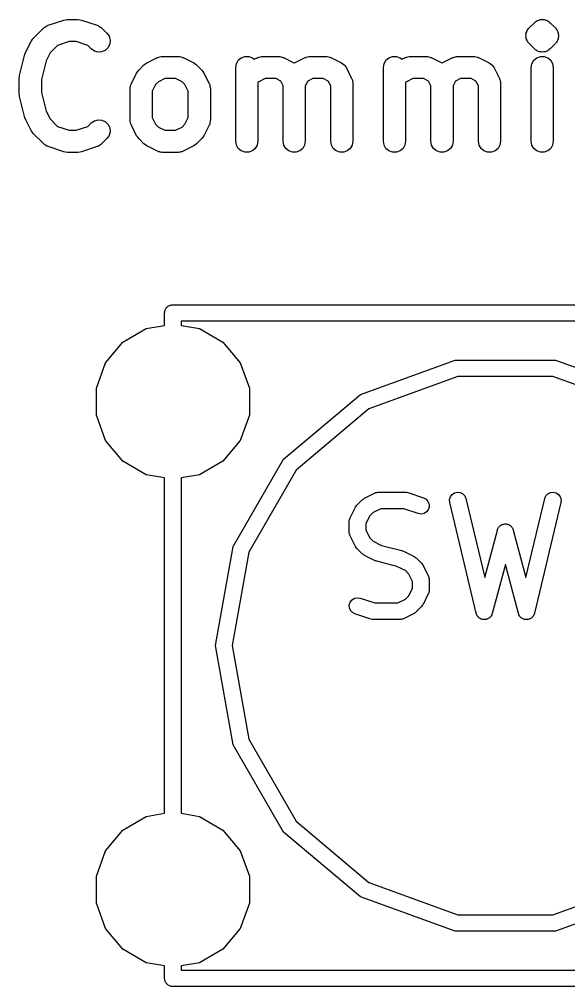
# Model space of a CAD drawing. Extents: x 149.8 to 198.9, y -148.5 to -50.
# Drawn here: x 189.61 to 194.57, y -134.07 to -125.35 of the extents above; entities that cross this region are included whole.
import ezdxf

# ---------------------------------------------------------------- set-up
doc = ezdxf.new("R2010")
doc.units = 0
doc.header["$MEASUREMENT"] = 0
doc.layers.add('BLACK', color=7, linetype='CONTINUOUS')

msp = doc.modelspace()

# ---------------------------------------------------------------- linework, layer by layer
at = {"layer": 'Black'}
for p, q in [((189.739, -125.525), (189.834, -125.429)), ((189.834, -125.429), (189.839, -125.426)), ((189.839, -125.426), (189.843, -125.422)), ((189.843, -125.422), (189.853, -125.416)), ((189.853, -125.416), (189.862, -125.409)), ((189.862, -125.409), (189.868, -125.408)), ((189.868, -125.408), (189.873, -125.405)), ((189.873, -125.405), (190.016, -125.358)), ((190.016, -125.358), (190.032, -125.355)), ((190.032, -125.355), (190.048, -125.352)), ((190.048, -125.352), (190.143, -125.352)), ((190.143, -125.352), (190.159, -125.355)), ((190.159, -125.355), (190.174, -125.358)), ((190.174, -125.358), (190.317, -125.405)), ((190.317, -125.405), (190.322, -125.408)), ((190.322, -125.408), (190.328, -125.409)), ((190.328, -125.409), (190.338, -125.416)), ((190.338, -125.416), (190.348, -125.422)), ((190.348, -125.422), (190.352, -125.426)), ((190.352, -125.426), (190.356, -125.429)), ((190.356, -125.429), (190.404, -125.477)), ((194.204, -125.443), (194.21, -125.436)), ((194.21, -125.436), (194.215, -125.429)), ((194.215, -125.429), (194.263, -125.382)), ((194.263, -125.382), (194.27, -125.377)), ((194.27, -125.377), (194.276, -125.37)), ((194.276, -125.37), (194.28, -125.369)), ((194.28, -125.369), (194.283, -125.366)), ((194.283, -125.366), (194.287, -125.364)), ((194.287, -125.364), (194.291, -125.362)), ((194.291, -125.362), (194.3, -125.359)), ((194.3, -125.359), (194.307, -125.356)), ((194.307, -125.356), (194.312, -125.355)), ((194.312, -125.355), (194.316, -125.354)), ((194.316, -125.354), (194.32, -125.354)), ((194.32, -125.354), (194.325, -125.353)), ((194.325, -125.353), (194.333, -125.354)), ((194.333, -125.354), (194.342, -125.353)), ((194.342, -125.353), (194.346, -125.354)), ((194.346, -125.354), (194.351, -125.354)), ((194.351, -125.354), (194.355, -125.355)), ((194.355, -125.355), (194.359, -125.356)), ((194.359, -125.356), (194.367, -125.359)), ((194.367, -125.359), (194.376, -125.362)), ((194.376, -125.362), (194.379, -125.364)), ((194.379, -125.364), (194.383, -125.366)), ((194.383, -125.366), (194.387, -125.369)), ((194.387, -125.369), (194.391, -125.37)), ((194.391, -125.37), (194.397, -125.377)), ((194.397, -125.377), (194.404, -125.382)), ((194.404, -125.382), (194.452, -125.429)), ((194.452, -125.429), (194.457, -125.436)), ((194.457, -125.436), (194.463, -125.443)), ((190.404, -125.477), (190.424, -125.505)), ((190.424, -125.505), (190.433, -125.539)), ((194.186, -125.491), (194.188, -125.483)), ((194.187, -125.5), (194.186, -125.491)), ((194.186, -125.509), (194.187, -125.5)), ((194.188, -125.517), (194.186, -125.509)), ((194.188, -125.483), (194.189, -125.474)), ((194.189, -125.526), (194.188, -125.517)), ((194.189, -125.474), (194.193, -125.466)), ((194.193, -125.466), (194.195, -125.458)), ((194.195, -125.458), (194.2, -125.451)), ((194.2, -125.451), (194.204, -125.443)), ((194.463, -125.443), (194.467, -125.451)), ((194.467, -125.451), (194.472, -125.458)), ((194.472, -125.458), (194.474, -125.466)), ((194.474, -125.466), (194.478, -125.474)), ((194.478, -125.474), (194.478, -125.483)), ((194.478, -125.483), (194.481, -125.491)), ((194.481, -125.509), (194.478, -125.517)), ((194.478, -125.517), (194.478, -125.526)), ((194.481, -125.491), (194.48, -125.5)), ((194.48, -125.5), (194.481, -125.509)), ((189.672, -125.646), (189.72, -125.551)), ((189.72, -125.551), (189.73, -125.538)), ((189.73, -125.538), (189.739, -125.525)), ((189.959, -125.587), (189.892, -125.654)), ((190.064, -125.552), (189.959, -125.587)), ((190.127, -125.552), (190.064, -125.552)), ((190.232, -125.587), (190.127, -125.552)), ((190.263, -125.618), (190.232, -125.587)), ((190.415, -125.605), (190.391, -125.63)), ((190.43, -125.574), (190.415, -125.605)), ((190.433, -125.539), (190.43, -125.574)), ((194.193, -125.534), (194.189, -125.526)), ((194.195, -125.542), (194.193, -125.534)), ((194.2, -125.549), (194.195, -125.542)), ((194.204, -125.557), (194.2, -125.549)), ((194.21, -125.564), (194.204, -125.557)), ((194.215, -125.571), (194.21, -125.564)), ((194.263, -125.618), (194.215, -125.571)), ((194.452, -125.571), (194.404, -125.618)), ((194.457, -125.564), (194.452, -125.571)), ((194.463, -125.557), (194.457, -125.564)), ((194.467, -125.549), (194.463, -125.557)), ((194.472, -125.542), (194.467, -125.549)), ((194.474, -125.534), (194.472, -125.542)), ((194.478, -125.526), (194.474, -125.534)), ((189.617, -125.857), (189.665, -125.666)), ((189.665, -125.666), (189.669, -125.656)), ((189.669, -125.656), (189.672, -125.646)), ((189.892, -125.654), (189.856, -125.725)), ((190.291, -125.638), (190.263, -125.618)), ((190.325, -125.647), (190.291, -125.638)), ((190.359, -125.644), (190.325, -125.647)), ((190.391, -125.63), (190.359, -125.644)), ((190.765, -125.744), (190.86, -125.696)), ((190.86, -125.696), (190.866, -125.695)), ((190.866, -125.695), (190.871, -125.692)), ((190.871, -125.692), (190.882, -125.69)), ((190.882, -125.69), (190.893, -125.686)), ((190.893, -125.686), (190.899, -125.687)), ((190.899, -125.687), (190.905, -125.686)), ((190.905, -125.686), (191.048, -125.686)), ((191.048, -125.686), (191.053, -125.687)), ((191.053, -125.687), (191.059, -125.686)), ((191.059, -125.686), (191.07, -125.69)), ((191.07, -125.69), (191.082, -125.692)), ((191.082, -125.692), (191.087, -125.695)), ((191.087, -125.695), (191.092, -125.696)), ((191.092, -125.696), (191.188, -125.744)), ((191.617, -125.699), (191.649, -125.687)), ((191.649, -125.687), (191.684, -125.687)), ((191.684, -125.687), (191.717, -125.699)), ((191.733, -125.712), (191.765, -125.696)), ((191.765, -125.696), (191.77, -125.695)), ((191.77, -125.695), (191.775, -125.692)), ((191.775, -125.692), (191.787, -125.69)), ((191.787, -125.69), (191.798, -125.686)), ((191.798, -125.686), (191.804, -125.687)), ((191.804, -125.687), (191.81, -125.686)), ((191.81, -125.686), (191.952, -125.686)), ((191.952, -125.686), (191.958, -125.687)), ((191.958, -125.687), (191.964, -125.686)), ((191.964, -125.686), (191.975, -125.69)), ((191.975, -125.69), (191.987, -125.692)), ((191.987, -125.692), (191.992, -125.695)), ((191.992, -125.695), (191.997, -125.696)), ((191.997, -125.696), (192.092, -125.744)), ((192.098, -125.744), (192.193, -125.696)), ((192.193, -125.696), (192.199, -125.695)), ((192.199, -125.695), (192.204, -125.692)), ((192.204, -125.692), (192.215, -125.69)), ((192.215, -125.69), (192.227, -125.686)), ((192.227, -125.686), (192.232, -125.687)), ((192.232, -125.687), (192.238, -125.686)), ((192.238, -125.686), (192.381, -125.686)), ((192.381, -125.686), (192.387, -125.687)), ((192.387, -125.687), (192.392, -125.686)), ((192.392, -125.686), (192.404, -125.69)), ((192.404, -125.69), (192.415, -125.692)), ((192.415, -125.692), (192.42, -125.695)), ((192.42, -125.695), (192.426, -125.696)), ((192.426, -125.696), (192.521, -125.744)), ((192.95, -125.699), (192.983, -125.687)), ((192.983, -125.687), (193.017, -125.687)), ((193.017, -125.687), (193.05, -125.699)), ((193.066, -125.712), (193.098, -125.696)), ((193.098, -125.696), (193.104, -125.695)), ((193.104, -125.695), (193.109, -125.692)), ((193.109, -125.692), (193.12, -125.69)), ((193.12, -125.69), (193.131, -125.686)), ((193.131, -125.686), (193.137, -125.687)), ((193.137, -125.687), (193.143, -125.686)), ((193.143, -125.686), (193.286, -125.686)), ((193.286, -125.686), (193.291, -125.687)), ((193.291, -125.687), (193.297, -125.686)), ((193.297, -125.686), (193.308, -125.69)), ((193.308, -125.69), (193.32, -125.692)), ((193.32, -125.692), (193.325, -125.695)), ((193.325, -125.695), (193.33, -125.696)), ((193.33, -125.696), (193.426, -125.744)), ((193.431, -125.744), (193.527, -125.696)), ((193.527, -125.696), (193.532, -125.695)), ((193.532, -125.695), (193.537, -125.692)), ((193.537, -125.692), (193.549, -125.69)), ((193.549, -125.69), (193.56, -125.686)), ((193.56, -125.686), (193.566, -125.687)), ((193.566, -125.687), (193.571, -125.686)), ((193.571, -125.686), (193.714, -125.686)), ((193.714, -125.686), (193.72, -125.687)), ((193.72, -125.687), (193.726, -125.686)), ((193.726, -125.686), (193.737, -125.69)), ((193.737, -125.69), (193.748, -125.692)), ((193.748, -125.692), (193.753, -125.695)), ((193.753, -125.695), (193.759, -125.696)), ((193.759, -125.696), (193.854, -125.744)), ((194.27, -125.623), (194.263, -125.618)), ((194.276, -125.63), (194.27, -125.623)), ((194.28, -125.631), (194.276, -125.63)), ((194.283, -125.634), (194.28, -125.631)), ((194.287, -125.636), (194.283, -125.634)), ((194.283, -125.699), (194.316, -125.687)), ((194.291, -125.638), (194.287, -125.636)), ((194.3, -125.641), (194.291, -125.638)), ((194.307, -125.644), (194.3, -125.641)), ((194.312, -125.645), (194.307, -125.644)), ((194.316, -125.646), (194.312, -125.645)), ((194.32, -125.646), (194.316, -125.646)), ((194.316, -125.687), (194.351, -125.687)), ((194.325, -125.647), (194.32, -125.646)), ((194.333, -125.646), (194.325, -125.647)), ((194.342, -125.647), (194.333, -125.646)), ((194.346, -125.646), (194.342, -125.647)), ((194.351, -125.646), (194.346, -125.646)), ((194.355, -125.645), (194.351, -125.646)), ((194.351, -125.687), (194.383, -125.699)), ((194.359, -125.644), (194.355, -125.645)), ((194.367, -125.641), (194.359, -125.644)), ((194.376, -125.638), (194.367, -125.641)), ((194.379, -125.636), (194.376, -125.638)), ((194.383, -125.634), (194.379, -125.636)), ((194.387, -125.631), (194.383, -125.634)), ((194.391, -125.63), (194.387, -125.631)), ((194.397, -125.623), (194.391, -125.63)), ((194.404, -125.618), (194.397, -125.623)), ((189.856, -125.725), (189.814, -125.893)), ((190.691, -125.81), (190.739, -125.763)), ((190.739, -125.763), (190.752, -125.753)), ((190.752, -125.753), (190.765, -125.744)), ((191.188, -125.744), (191.2, -125.753)), ((191.2, -125.753), (191.214, -125.763)), ((191.214, -125.763), (191.261, -125.81)), ((191.567, -125.786), (191.573, -125.752)), ((191.573, -125.752), (191.59, -125.721)), ((191.59, -125.721), (191.617, -125.699)), ((191.717, -125.699), (191.733, -125.712)), ((192.092, -125.744), (192.095, -125.746)), ((192.095, -125.746), (192.098, -125.744)), ((192.521, -125.744), (192.533, -125.753)), ((192.533, -125.753), (192.545, -125.761)), ((192.545, -125.761), (192.547, -125.763)), ((192.547, -125.763), (192.549, -125.765)), ((192.549, -125.765), (192.557, -125.777)), ((192.557, -125.777), (192.566, -125.789)), ((192.9, -125.786), (192.906, -125.752)), ((192.906, -125.752), (192.923, -125.721)), ((192.923, -125.721), (192.95, -125.699)), ((193.05, -125.699), (193.066, -125.712)), ((193.426, -125.744), (193.429, -125.746)), ((193.429, -125.746), (193.431, -125.744)), ((193.854, -125.744), (193.866, -125.753)), ((193.866, -125.753), (193.878, -125.761)), ((193.878, -125.761), (193.88, -125.763)), ((193.88, -125.763), (193.882, -125.765)), ((193.882, -125.765), (193.89, -125.777)), ((193.89, -125.777), (193.899, -125.789)), ((194.233, -125.786), (194.239, -125.752)), ((194.239, -125.752), (194.257, -125.721)), ((194.257, -125.721), (194.283, -125.699)), ((194.383, -125.699), (194.41, -125.721)), ((194.41, -125.721), (194.427, -125.752)), ((194.427, -125.752), (194.433, -125.786)), ((189.614, -125.881), (189.616, -125.869)), ((189.616, -125.869), (189.617, -125.857)), ((190.625, -125.931), (190.672, -125.836)), ((190.672, -125.836), (190.682, -125.823)), ((190.682, -125.823), (190.691, -125.81)), ((191.261, -125.81), (191.27, -125.823)), ((191.27, -125.823), (191.28, -125.836)), ((191.28, -125.836), (191.328, -125.931)), ((191.567, -126.452), (191.567, -125.786)), ((192.566, -125.789), (192.613, -125.884)), ((192.9, -126.452), (192.9, -125.786)), ((193.899, -125.789), (193.947, -125.884)), ((194.233, -126.452), (194.233, -125.786)), ((194.433, -125.786), (194.433, -126.452)), ((189.614, -126.024), (189.614, -125.881)), ((189.814, -125.893), (189.814, -126.011)), ((190.615, -125.965), (190.618, -125.954)), ((190.618, -125.954), (190.62, -125.942)), ((190.62, -125.942), (190.623, -125.937)), ((190.623, -125.937), (190.625, -125.931)), ((190.844, -125.94), (190.814, -126)), ((190.869, -125.916), (190.844, -125.94)), ((190.928, -125.886), (190.869, -125.916)), ((191.024, -125.886), (190.928, -125.886)), ((191.084, -125.916), (191.024, -125.886)), ((191.108, -125.94), (191.084, -125.916)), ((191.138, -126), (191.108, -125.94)), ((191.328, -125.931), (191.329, -125.937)), ((191.329, -125.937), (191.332, -125.942)), ((191.332, -125.942), (191.334, -125.954)), ((191.334, -125.954), (191.337, -125.965)), ((191.774, -125.916), (191.767, -125.922)), ((191.767, -125.922), (191.767, -126.452)), ((191.833, -125.886), (191.774, -125.916)), ((191.929, -125.886), (191.833, -125.886)), ((191.973, -125.908), (191.929, -125.886)), ((191.995, -125.952), (191.973, -125.908)), ((191.995, -126.452), (191.995, -125.952)), ((192.217, -125.908), (192.195, -125.952)), ((192.195, -125.952), (192.195, -126.452)), ((192.262, -125.886), (192.217, -125.908)), ((192.357, -125.886), (192.262, -125.886)), ((192.402, -125.908), (192.357, -125.886)), ((192.424, -125.952), (192.402, -125.908)), ((192.424, -126.452), (192.424, -125.952)), ((192.613, -125.884), (192.615, -125.889)), ((192.615, -125.889), (192.618, -125.894)), ((192.618, -125.894), (192.62, -125.906)), ((192.62, -125.906), (192.623, -125.917)), ((192.623, -125.917), (192.623, -125.923)), ((192.623, -125.923), (192.624, -125.929)), ((192.624, -125.929), (192.624, -126.452)), ((193.107, -125.916), (193.1, -125.922)), ((193.1, -125.922), (193.1, -126.452)), ((193.166, -125.886), (193.107, -125.916)), ((193.262, -125.886), (193.166, -125.886)), ((193.306, -125.908), (193.262, -125.886)), ((193.329, -125.952), (193.306, -125.908)), ((193.329, -126.452), (193.329, -125.952)), ((193.551, -125.908), (193.529, -125.952)), ((193.529, -125.952), (193.529, -126.452)), ((193.595, -125.886), (193.551, -125.908)), ((193.691, -125.886), (193.595, -125.886)), ((193.735, -125.908), (193.691, -125.886)), ((193.757, -125.952), (193.735, -125.908)), ((193.757, -126.452), (193.757, -125.952)), ((193.947, -125.884), (193.948, -125.889)), ((193.948, -125.889), (193.951, -125.894)), ((193.951, -125.894), (193.953, -125.906)), ((193.953, -125.906), (193.956, -125.917)), ((193.956, -125.917), (193.956, -125.923)), ((193.956, -125.923), (193.957, -125.929)), ((193.957, -125.929), (193.957, -126.452)), ((189.616, -126.036), (189.614, -126.024)), ((189.617, -126.048), (189.616, -126.036)), ((189.814, -126.011), (189.856, -126.179)), ((190.614, -125.976), (190.615, -125.971)), ((190.614, -126.262), (190.614, -125.976)), ((190.615, -125.971), (190.615, -125.965)), ((190.814, -126), (190.814, -126.238)), ((191.138, -126.238), (191.138, -126)), ((191.337, -125.965), (191.337, -125.971)), ((191.337, -125.971), (191.338, -125.976)), ((191.338, -125.976), (191.338, -126.262)), ((189.665, -126.239), (189.617, -126.048)), ((189.856, -126.179), (189.892, -126.25)), ((189.669, -126.249), (189.665, -126.239)), ((189.672, -126.259), (189.669, -126.249)), ((189.72, -126.354), (189.672, -126.259)), ((189.892, -126.25), (189.959, -126.317)), ((190.232, -126.317), (190.263, -126.286)), ((190.263, -126.286), (190.291, -126.267)), ((190.291, -126.267), (190.325, -126.258)), ((190.325, -126.258), (190.359, -126.261)), ((190.359, -126.261), (190.391, -126.275)), ((190.391, -126.275), (190.415, -126.3)), ((190.415, -126.3), (190.43, -126.331)), ((190.615, -126.268), (190.614, -126.262)), ((190.615, -126.273), (190.615, -126.268)), ((190.618, -126.285), (190.615, -126.273)), ((190.62, -126.296), (190.618, -126.285)), ((190.623, -126.301), (190.62, -126.296)), ((190.625, -126.307), (190.623, -126.301)), ((190.672, -126.402), (190.625, -126.307)), ((190.814, -126.238), (190.844, -126.298)), ((190.844, -126.298), (190.869, -126.323)), ((191.084, -126.323), (191.108, -126.298)), ((191.108, -126.298), (191.138, -126.238)), ((191.328, -126.307), (191.28, -126.402)), ((191.329, -126.301), (191.328, -126.307)), ((191.332, -126.296), (191.329, -126.301)), ((191.334, -126.285), (191.332, -126.296)), ((191.337, -126.273), (191.334, -126.285)), ((191.338, -126.262), (191.337, -126.268)), ((191.337, -126.268), (191.337, -126.273)), ((189.73, -126.367), (189.72, -126.354)), ((189.739, -126.38), (189.73, -126.367)), ((189.834, -126.475), (189.739, -126.38)), ((189.959, -126.317), (190.064, -126.352)), ((190.064, -126.352), (190.127, -126.352)), ((190.127, -126.352), (190.232, -126.317)), ((190.433, -126.366), (190.424, -126.399)), ((190.43, -126.331), (190.433, -126.366)), ((190.869, -126.323), (190.928, -126.352)), ((190.928, -126.352), (191.024, -126.352)), ((191.024, -126.352), (191.084, -126.323)), ((189.839, -126.479), (189.834, -126.475)), ((189.843, -126.483), (189.839, -126.479)), ((189.853, -126.489), (189.843, -126.483)), ((190.348, -126.483), (190.338, -126.489)), ((190.352, -126.479), (190.348, -126.483)), ((190.356, -126.475), (190.352, -126.479)), ((190.404, -126.428), (190.356, -126.475)), ((190.424, -126.399), (190.404, -126.428)), ((190.682, -126.415), (190.672, -126.402)), ((190.691, -126.428), (190.682, -126.415)), ((190.739, -126.475), (190.691, -126.428)), ((190.752, -126.485), (190.739, -126.475)), ((191.214, -126.475), (191.2, -126.485)), ((191.261, -126.428), (191.214, -126.475)), ((191.27, -126.415), (191.261, -126.428)), ((191.28, -126.402), (191.27, -126.415)), ((191.573, -126.487), (191.567, -126.452)), ((191.767, -126.452), (191.761, -126.487)), ((192.001, -126.487), (191.995, -126.452)), ((192.195, -126.452), (192.189, -126.487)), ((192.43, -126.487), (192.424, -126.452)), ((192.624, -126.452), (192.618, -126.487)), ((192.906, -126.487), (192.9, -126.452)), ((193.1, -126.452), (193.094, -126.487)), ((193.335, -126.487), (193.329, -126.452)), ((193.529, -126.452), (193.523, -126.487)), ((193.763, -126.487), (193.757, -126.452)), ((193.957, -126.452), (193.951, -126.487)), ((194.239, -126.487), (194.233, -126.452)), ((194.433, -126.452), (194.427, -126.487)), ((189.862, -126.495), (189.853, -126.489)), ((189.868, -126.497), (189.862, -126.495)), ((189.873, -126.5), (189.868, -126.497)), ((190.016, -126.547), (189.873, -126.5)), ((190.032, -126.55), (190.016, -126.547)), ((190.048, -126.552), (190.032, -126.55)), ((190.143, -126.552), (190.048, -126.552)), ((190.159, -126.55), (190.143, -126.552)), ((190.174, -126.547), (190.159, -126.55)), ((190.317, -126.5), (190.174, -126.547)), ((190.322, -126.497), (190.317, -126.5)), ((190.328, -126.495), (190.322, -126.497)), ((190.338, -126.489), (190.328, -126.495)), ((190.765, -126.494), (190.752, -126.485)), ((190.86, -126.542), (190.765, -126.494)), ((190.866, -126.543), (190.86, -126.542)), ((190.871, -126.546), (190.866, -126.543)), ((190.882, -126.548), (190.871, -126.546)), ((190.893, -126.552), (190.882, -126.548)), ((190.899, -126.551), (190.893, -126.552)), ((190.905, -126.552), (190.899, -126.551)), ((191.048, -126.552), (190.905, -126.552)), ((191.053, -126.551), (191.048, -126.552)), ((191.059, -126.552), (191.053, -126.551)), ((191.07, -126.548), (191.059, -126.552)), ((191.082, -126.546), (191.07, -126.548)), ((191.087, -126.543), (191.082, -126.546)), ((191.092, -126.542), (191.087, -126.543)), ((191.188, -126.494), (191.092, -126.542)), ((191.2, -126.485), (191.188, -126.494)), ((191.59, -126.517), (191.573, -126.487)), ((191.617, -126.539), (191.59, -126.517)), ((191.649, -126.551), (191.617, -126.539)), ((191.684, -126.551), (191.649, -126.551)), ((191.717, -126.539), (191.684, -126.551)), ((191.743, -126.517), (191.717, -126.539)), ((191.761, -126.487), (191.743, -126.517)), ((192.019, -126.517), (192.001, -126.487)), ((192.045, -126.539), (192.019, -126.517)), ((192.078, -126.551), (192.045, -126.539)), ((192.113, -126.551), (192.078, -126.551)), ((192.145, -126.539), (192.113, -126.551)), ((192.172, -126.517), (192.145, -126.539)), ((192.189, -126.487), (192.172, -126.517)), ((192.447, -126.517), (192.43, -126.487)), ((192.474, -126.539), (192.447, -126.517)), ((192.506, -126.551), (192.474, -126.539)), ((192.541, -126.551), (192.506, -126.551)), ((192.574, -126.539), (192.541, -126.551)), ((192.6, -126.517), (192.574, -126.539)), ((192.618, -126.487), (192.6, -126.517)), ((192.923, -126.517), (192.906, -126.487)), ((192.95, -126.539), (192.923, -126.517)), ((192.983, -126.551), (192.95, -126.539)), ((193.017, -126.551), (192.983, -126.551)), ((193.05, -126.539), (193.017, -126.551)), ((193.077, -126.517), (193.05, -126.539)), ((193.094, -126.487), (193.077, -126.517)), ((193.352, -126.517), (193.335, -126.487)), ((193.379, -126.539), (193.352, -126.517)), ((193.411, -126.551), (193.379, -126.539)), ((193.446, -126.551), (193.411, -126.551)), ((193.479, -126.539), (193.446, -126.551)), ((193.505, -126.517), (193.479, -126.539)), ((193.523, -126.487), (193.505, -126.517)), ((193.781, -126.517), (193.763, -126.487)), ((193.807, -126.539), (193.781, -126.517)), ((193.84, -126.551), (193.807, -126.539)), ((193.875, -126.551), (193.84, -126.551)), ((193.907, -126.539), (193.875, -126.551)), ((193.934, -126.517), (193.907, -126.539)), ((193.951, -126.487), (193.934, -126.517)), ((194.257, -126.517), (194.239, -126.487)), ((194.283, -126.539), (194.257, -126.517)), ((194.316, -126.551), (194.283, -126.539)), ((194.351, -126.551), (194.316, -126.551)), ((194.383, -126.539), (194.351, -126.551)), ((194.41, -126.517), (194.383, -126.539)), ((194.427, -126.487), (194.41, -126.517)), ((190.933, -127.969), (190.935, -127.962)), ((190.935, -127.962), (190.939, -127.957)), ((190.939, -127.957), (190.943, -127.952)), ((190.943, -127.952), (190.948, -127.948)), ((190.948, -127.948), (190.952, -127.943)), ((190.952, -127.943), (190.957, -127.939)), ((190.957, -127.939), (190.962, -127.935)), ((190.962, -127.935), (190.969, -127.933)), ((190.969, -127.933), (190.974, -127.93)), ((190.974, -127.93), (190.981, -127.928)), ((190.981, -127.928), (190.987, -127.926)), ((190.987, -127.926), (190.994, -127.926)), ((190.994, -127.926), (191, -127.925)), ((191, -127.925), (197, -127.925)), ((190.925, -128), (190.926, -127.994)), ((190.925, -128.112), (190.925, -128)), ((190.926, -127.987), (190.928, -127.981)), ((190.926, -127.994), (190.926, -127.987)), ((190.928, -127.981), (190.93, -127.974)), ((190.93, -127.974), (190.933, -127.969)), ((190.76, -128.141), (190.925, -128.112)), ((191.075, -128.075), (191.075, -128.112)), ((196.925, -128.075), (191.075, -128.075)), ((191.075, -128.112), (191.24, -128.141)), ((190.549, -128.263), (190.76, -128.141)), ((191.24, -128.141), (191.451, -128.263)), ((190.393, -128.449), (190.549, -128.263)), ((191.451, -128.263), (191.607, -128.449)), ((190.309, -128.678), (190.393, -128.449)), ((191.607, -128.449), (191.691, -128.678)), ((192.692, -128.735), (193.546, -128.425)), ((193.546, -128.425), (194.454, -128.425)), ((194.454, -128.425), (195.308, -128.735)), ((193.572, -128.572), (192.767, -128.865)), ((194.428, -128.572), (193.572, -128.572)), ((195.232, -128.865), (194.428, -128.572)), ((190.309, -128.922), (190.309, -128.678)), ((191.691, -128.678), (191.691, -128.922)), ((191.997, -129.319), (192.692, -128.735)), ((190.393, -129.151), (190.309, -128.922)), ((191.691, -128.922), (191.607, -129.151)), ((192.767, -128.865), (192.112, -129.416)), ((190.549, -129.337), (190.393, -129.151)), ((191.607, -129.151), (191.451, -129.337)), ((190.76, -129.459), (190.549, -129.337)), ((191.451, -129.337), (191.24, -129.459)), ((191.543, -130.106), (191.997, -129.319)), ((192.112, -129.416), (191.684, -130.157)), ((190.925, -129.488), (190.76, -129.459)), ((190.925, -132.512), (190.925, -129.488)), ((191.24, -129.459), (191.075, -129.488)), ((191.075, -129.488), (191.075, -132.512)), ((192.728, -129.671), (192.824, -129.623)), ((192.824, -129.623), (192.828, -129.622)), ((192.828, -129.622), (192.831, -129.62)), ((192.831, -129.62), (192.84, -129.618)), ((192.84, -129.618), (192.849, -129.616)), ((192.849, -129.616), (192.853, -129.616)), ((192.853, -129.616), (192.857, -129.615)), ((192.857, -129.615), (193.095, -129.615)), ((193.095, -129.615), (193.107, -129.617)), ((193.107, -129.617), (193.119, -129.619)), ((193.119, -129.619), (193.262, -129.667)), ((193.52, -129.636), (193.542, -129.622)), ((193.542, -129.622), (193.567, -129.616)), ((193.567, -129.616), (193.593, -129.619)), ((193.593, -129.619), (193.616, -129.63)), ((194.384, -129.63), (194.407, -129.619)), ((194.407, -129.619), (194.433, -129.616)), ((194.433, -129.616), (194.458, -129.622)), ((194.458, -129.622), (194.48, -129.636)), ((192.661, -129.733), (192.709, -129.685)), ((192.709, -129.685), (192.719, -129.678)), ((192.719, -129.678), (192.728, -129.671)), ((193.262, -129.667), (193.285, -129.679)), ((193.285, -129.679), (193.302, -129.699)), ((193.302, -129.699), (193.312, -129.723)), ((193.497, -129.682), (193.504, -129.657)), ((193.498, -129.708), (193.497, -129.682)), ((193.737, -130.708), (193.498, -129.708)), ((193.504, -129.657), (193.52, -129.636)), ((193.616, -129.63), (193.634, -129.649)), ((193.634, -129.649), (193.644, -129.673)), ((193.644, -129.673), (193.814, -130.384)), ((194.186, -130.384), (194.356, -129.673)), ((194.502, -129.708), (194.263, -130.708)), ((194.356, -129.673), (194.366, -129.649)), ((194.366, -129.649), (194.384, -129.63)), ((194.48, -129.636), (194.496, -129.657)), ((194.496, -129.657), (194.503, -129.682)), ((194.503, -129.682), (194.502, -129.708)), ((192.6, -129.847), (192.647, -129.752)), ((192.647, -129.752), (192.654, -129.742)), ((192.654, -129.742), (192.661, -129.733)), ((192.875, -129.765), (192.806, -129.8)), ((193.083, -129.765), (192.875, -129.765)), ((193.214, -129.809), (193.083, -129.765)), ((193.288, -129.794), (193.266, -129.808)), ((193.304, -129.774), (193.288, -129.794)), ((193.312, -129.749), (193.304, -129.774)), ((193.312, -129.723), (193.312, -129.749)), ((192.592, -129.872), (192.595, -129.864)), ((192.592, -129.877), (192.592, -129.872)), ((192.592, -129.881), (192.592, -129.877)), ((192.592, -129.976), (192.592, -129.881)), ((192.595, -129.864), (192.596, -129.855)), ((192.596, -129.855), (192.598, -129.851)), ((192.598, -129.851), (192.6, -129.847)), ((192.776, -129.83), (192.742, -129.899)), ((192.806, -129.8), (192.776, -129.83)), ((193.24, -129.813), (193.214, -129.809)), ((193.266, -129.808), (193.24, -129.813)), ((192.742, -129.899), (192.742, -129.958)), ((192.742, -129.958), (192.776, -130.027)), ((193.814, -130.384), (193.928, -129.957)), ((193.928, -129.957), (193.93, -129.951)), ((193.93, -129.951), (193.932, -129.944)), ((193.932, -129.944), (193.936, -129.939)), ((193.936, -129.939), (193.939, -129.933)), ((193.939, -129.933), (193.943, -129.928)), ((193.943, -129.928), (193.947, -129.923)), ((193.947, -129.923), (193.952, -129.919)), ((193.952, -129.919), (193.957, -129.915)), ((193.957, -129.915), (193.963, -129.912)), ((193.963, -129.912), (193.968, -129.908)), ((193.968, -129.908), (193.975, -129.906)), ((193.975, -129.906), (193.981, -129.904)), ((193.981, -129.904), (193.987, -129.903)), ((193.987, -129.903), (193.994, -129.901)), ((193.994, -129.901), (194, -129.902)), ((194, -129.902), (194.006, -129.901)), ((194.006, -129.901), (194.013, -129.903)), ((194.013, -129.903), (194.019, -129.904)), ((194.019, -129.904), (194.025, -129.906)), ((194.025, -129.906), (194.032, -129.908)), ((194.032, -129.908), (194.037, -129.912)), ((194.037, -129.912), (194.043, -129.915)), ((194.043, -129.915), (194.048, -129.919)), ((194.048, -129.919), (194.053, -129.923)), ((194.053, -129.923), (194.057, -129.928)), ((194.057, -129.928), (194.061, -129.933)), ((194.061, -129.933), (194.064, -129.939)), ((194.064, -129.939), (194.068, -129.944)), ((194.068, -129.944), (194.07, -129.951)), ((194.07, -129.951), (194.072, -129.957)), ((194.072, -129.957), (194.186, -130.384)), ((192.592, -129.98), (192.592, -129.976)), ((192.592, -129.985), (192.592, -129.98)), ((192.595, -129.993), (192.592, -129.985)), ((192.596, -130.002), (192.595, -129.993)), ((192.598, -130.005), (192.596, -130.002)), ((192.6, -130.01), (192.598, -130.005)), ((192.647, -130.105), (192.6, -130.01)), ((192.776, -130.027), (192.806, -130.057)), ((192.806, -130.057), (192.883, -130.096)), ((191.385, -131), (191.543, -130.106)), ((192.654, -130.115), (192.647, -130.105)), ((192.661, -130.124), (192.654, -130.115)), ((192.709, -130.172), (192.661, -130.124)), ((192.883, -130.096), (193.066, -130.141)), ((193.066, -130.141), (193.073, -130.145)), ((193.073, -130.145), (193.081, -130.147)), ((193.081, -130.147), (193.176, -130.195)), ((191.684, -130.157), (191.535, -131)), ((192.719, -130.179), (192.709, -130.172)), ((192.728, -130.186), (192.719, -130.179)), ((192.824, -130.234), (192.728, -130.186)), ((192.831, -130.236), (192.824, -130.234)), ((193.176, -130.195), (193.186, -130.202)), ((193.186, -130.202), (193.196, -130.209)), ((193.196, -130.209), (193.244, -130.256)), ((192.839, -130.239), (192.831, -130.236)), ((193.021, -130.285), (192.839, -130.239)), ((193.098, -130.323), (193.021, -130.285)), ((193.244, -130.256), (193.25, -130.266)), ((193.25, -130.266), (193.258, -130.276)), ((193.258, -130.276), (193.305, -130.371)), ((194, -130.267), (193.882, -130.71)), ((194.118, -130.71), (194, -130.267)), ((193.129, -130.354), (193.098, -130.323)), ((193.163, -130.422), (193.129, -130.354)), ((193.305, -130.371), (193.306, -130.375)), ((193.306, -130.375), (193.309, -130.379)), ((193.309, -130.379), (193.31, -130.388)), ((193.31, -130.388), (193.313, -130.396)), ((193.313, -130.396), (193.312, -130.4)), ((193.312, -130.4), (193.313, -130.405)), ((193.313, -130.405), (193.313, -130.5)), ((193.129, -130.551), (193.163, -130.482)), ((193.163, -130.482), (193.163, -130.422)), ((192.617, -130.587), (192.639, -130.573)), ((192.639, -130.573), (192.665, -130.568)), ((192.665, -130.568), (192.69, -130.572)), ((192.69, -130.572), (192.822, -130.615)), ((193.03, -130.615), (193.098, -130.581)), ((193.098, -130.581), (193.129, -130.551)), ((193.305, -130.533), (193.258, -130.629)), ((193.306, -130.529), (193.305, -130.533)), ((193.309, -130.526), (193.306, -130.529)), ((193.31, -130.517), (193.309, -130.526)), ((193.313, -130.508), (193.31, -130.517)), ((193.313, -130.5), (193.312, -130.504)), ((193.312, -130.504), (193.313, -130.508)), ((192.592, -130.632), (192.601, -130.607)), ((192.593, -130.658), (192.592, -130.632)), ((192.603, -130.682), (192.593, -130.658)), ((192.601, -130.607), (192.617, -130.587)), ((192.822, -130.615), (193.03, -130.615)), ((193.244, -130.648), (193.196, -130.696)), ((193.25, -130.638), (193.244, -130.648)), ((193.258, -130.629), (193.25, -130.638)), ((192.62, -130.702), (192.603, -130.682)), ((192.643, -130.714), (192.62, -130.702)), ((192.786, -130.762), (192.643, -130.714)), ((193.081, -130.757), (193.077, -130.759)), ((193.176, -130.71), (193.081, -130.757)), ((193.186, -130.703), (193.176, -130.71)), ((193.196, -130.696), (193.186, -130.703)), ((193.74, -130.715), (193.737, -130.708)), ((193.742, -130.722), (193.74, -130.715)), ((193.745, -130.727), (193.742, -130.722)), ((193.747, -130.732), (193.745, -130.727)), ((193.752, -130.737), (193.747, -130.732)), ((193.757, -130.743), (193.752, -130.737)), ((193.761, -130.747), (193.757, -130.743)), ((193.765, -130.751), (193.761, -130.747)), ((193.772, -130.754), (193.765, -130.751)), ((193.778, -130.758), (193.772, -130.754)), ((193.846, -130.755), (193.839, -130.759)), ((193.853, -130.752), (193.846, -130.755)), ((193.856, -130.748), (193.853, -130.752)), ((193.861, -130.745), (193.856, -130.748)), ((193.866, -130.739), (193.861, -130.745)), ((193.871, -130.733), (193.866, -130.739)), ((193.873, -130.728), (193.871, -130.733)), ((193.877, -130.724), (193.873, -130.728)), ((193.879, -130.717), (193.877, -130.724)), ((193.882, -130.71), (193.879, -130.717)), ((194.121, -130.717), (194.118, -130.71)), ((194.123, -130.724), (194.121, -130.717)), ((194.127, -130.728), (194.123, -130.724)), ((194.129, -130.733), (194.127, -130.728)), ((194.134, -130.739), (194.129, -130.733)), ((194.139, -130.745), (194.134, -130.739)), ((194.144, -130.748), (194.139, -130.745)), ((194.147, -130.752), (194.144, -130.748)), ((194.154, -130.755), (194.147, -130.752)), ((194.161, -130.759), (194.154, -130.755)), ((194.228, -130.754), (194.222, -130.758)), ((194.235, -130.751), (194.228, -130.754)), ((194.239, -130.747), (194.235, -130.751)), ((194.243, -130.743), (194.239, -130.747)), ((194.248, -130.737), (194.243, -130.743)), ((194.253, -130.732), (194.248, -130.737)), ((194.255, -130.727), (194.253, -130.732)), ((194.258, -130.722), (194.255, -130.727)), ((194.26, -130.715), (194.258, -130.722)), ((194.263, -130.708), (194.26, -130.715)), ((192.798, -130.763), (192.786, -130.762)), ((192.81, -130.765), (192.798, -130.763)), ((193.048, -130.765), (192.81, -130.765)), ((193.052, -130.765), (193.048, -130.765)), ((193.056, -130.765), (193.052, -130.765)), ((193.065, -130.762), (193.056, -130.765)), ((193.073, -130.761), (193.065, -130.762)), ((193.077, -130.759), (193.073, -130.761)), ((193.783, -130.76), (193.778, -130.758)), ((193.788, -130.762), (193.783, -130.76)), ((193.796, -130.763), (193.788, -130.762)), ((193.803, -130.765), (193.796, -130.763)), ((193.809, -130.765), (193.803, -130.765)), ((193.814, -130.765), (193.809, -130.765)), ((193.821, -130.763), (193.814, -130.765)), ((193.829, -130.763), (193.821, -130.763)), ((193.834, -130.76), (193.829, -130.763)), ((193.839, -130.759), (193.834, -130.76)), ((194.166, -130.76), (194.161, -130.759)), ((194.171, -130.763), (194.166, -130.76)), ((194.179, -130.763), (194.171, -130.763)), ((194.186, -130.765), (194.179, -130.763)), ((194.191, -130.765), (194.186, -130.765)), ((194.197, -130.765), (194.191, -130.765)), ((194.204, -130.763), (194.197, -130.765)), ((194.212, -130.762), (194.204, -130.763)), ((194.217, -130.76), (194.212, -130.762)), ((194.222, -130.758), (194.217, -130.76)), ((191.543, -131.894), (191.385, -131)), ((191.535, -131), (191.684, -131.843)), ((191.684, -131.843), (192.112, -132.584)), ((191.997, -132.681), (191.543, -131.894)), ((190.549, -132.663), (190.76, -132.541)), ((190.76, -132.541), (190.925, -132.512)), ((191.075, -132.512), (191.24, -132.541)), ((191.24, -132.541), (191.451, -132.663)), ((192.112, -132.584), (192.767, -133.135)), ((190.393, -132.849), (190.549, -132.663)), ((191.451, -132.663), (191.607, -132.849)), ((192.692, -133.265), (191.997, -132.681)), ((190.309, -133.078), (190.393, -132.849)), ((191.607, -132.849), (191.691, -133.078)), ((190.309, -133.322), (190.309, -133.078)), ((191.691, -133.078), (191.691, -133.322)), ((192.767, -133.135), (193.572, -133.428)), ((194.428, -133.428), (195.232, -133.135)), ((193.546, -133.575), (192.692, -133.265)), ((195.308, -133.265), (194.454, -133.575)), ((190.393, -133.551), (190.309, -133.322)), ((191.691, -133.322), (191.607, -133.551)), ((193.572, -133.428), (194.428, -133.428)), ((190.549, -133.737), (190.393, -133.551)), ((191.607, -133.551), (191.451, -133.737)), ((194.454, -133.575), (193.546, -133.575)), ((190.76, -133.859), (190.549, -133.737)), ((191.451, -133.737), (191.24, -133.859)), ((190.925, -133.888), (190.76, -133.859)), ((190.925, -134), (190.925, -133.888)), ((191.24, -133.859), (191.075, -133.888)), ((191.075, -133.888), (191.075, -133.925)), ((191.075, -133.925), (196.925, -133.925)), ((190.926, -134.006), (190.925, -134)), ((190.926, -134.013), (190.926, -134.006)), ((190.928, -134.019), (190.926, -134.013)), ((190.93, -134.026), (190.928, -134.019)), ((190.933, -134.031), (190.93, -134.026)), ((190.935, -134.037), (190.933, -134.031)), ((190.939, -134.043), (190.935, -134.037)), ((190.943, -134.048), (190.939, -134.043)), ((190.948, -134.052), (190.943, -134.048)), ((190.952, -134.057), (190.948, -134.052)), ((190.957, -134.061), (190.952, -134.057)), ((190.962, -134.065), (190.957, -134.061)), ((190.969, -134.067), (190.962, -134.065)), ((190.974, -134.07), (190.969, -134.067)), ((190.981, -134.072), (190.974, -134.07)), ((190.987, -134.074), (190.981, -134.072)), ((190.994, -134.074), (190.987, -134.074)), ((191, -134.075), (190.994, -134.074)), ((197, -134.075), (191, -134.075))]:
    msp.add_line(p, q, dxfattribs=at)

doc.saveas('drawing.dxf')
